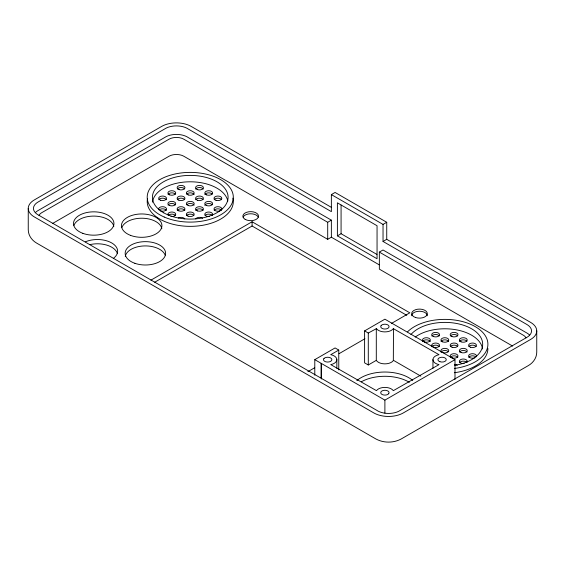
<?xml version="1.0" encoding="UTF-8"?>
<svg xmlns="http://www.w3.org/2000/svg" width="565" height="565" viewBox="0 0 565 565"><rect width="100%" height="100%" fill="white"/><g stroke="black" fill="none" stroke-linecap="round" stroke-linejoin="round"><path stroke-width="0.85" d="M432.952 368.288L432.952 359.651A9.132 5.276 0 0 1 438.588 354.778L439.019 354.686L393.332 328.646A9.132 5.276 0 0 1 384.892 331.902A9.132 5.276 0 0 1 376.452 328.646L368.288 333.025L364.602 330.892L364.602 362.85L368.288 364.976L376.297 360.357L376.297 328.399M393.487 328.399L393.332 360.604A9.132 5.276 0 0 1 384.892 363.86A9.132 5.276 0 0 1 376.452 360.604L376.297 360.357M52.418 223.571L169.041 156.237A10.438 6.024 0 0 1 183.802 156.237L327.7 239.32L331.365 237.201L379.228 264.83M150.883 280.176L252.082 221.755L409.816 312.819L391.559 323.364M154.69 282.239L252.082 226.014L406.772 315.327M383.035 241.46L526.947 324.529A15.658 9.04 0 0 1 526.947 337.312L398.643 411.334A15.658 9.04 0 0 1 376.594 410.225L38.053 214.82A15.658 9.04 0 0 1 38.053 202.037L166.315 128.029A15.658 9.04 0 0 1 188.378 129.095L331.365 211.635L331.365 194.593L335.08 192.453L386.735 222.278L386.735 239.32L383.035 241.46L383.035 224.411L386.735 222.278M39.042 215.392A10.438 6.024 0 0 1 41.746 212.687L169.041 139.195A10.438 6.024 0 0 1 183.802 139.195L327.7 222.278L331.365 220.159L331.365 237.201M337.39 235.852L377.053 258.756L377.053 225.739L337.39 202.835L337.39 235.852L341.076 233.726L376.926 254.427M512.603 346.07L379.355 269.138L379.355 252.096L383.028 249.984L526.947 333.046A15.658 9.04 0 0 1 529.44 334.918M314.79 375.195L314.79 359.651L335.08 347.934L338.767 350.067L338.767 369.927M364.602 330.892L384.892 319.176L454.995 359.651L454.995 379.518M338.767 350.067L330.765 354.686L331.196 354.778A9.139 5.276 0 0 1 336.839 359.651L336.839 368.288M307.861 371.685L314.712 367.73M339.057 353.676L364.926 338.739M314.79 359.651L384.892 400.126L454.995 359.651M331.365 194.593L383.035 224.411M331.274 207.298L191.182 126.412A20.87 12.049 0 0 0 161.668 126.412L34.366 199.904A20.87 12.049 0 0 0 34.366 216.946L373.797 412.923A20.87 12.049 0 0 0 403.318 412.923L530.634 339.438A20.87 12.049 0 0 0 530.634 322.396L386.735 239.32M331.365 220.159L188.378 137.62A15.658 9.04 0 0 0 166.315 136.553L38.053 210.561A15.658 9.04 0 0 0 35.567 212.433M379.355 252.096L523.261 335.179A10.438 6.024 0 0 1 525.959 337.884M393.487 360.357L420.812 376.128M536.75 330.921L536.75 352.221C536.743 357.822 533.176 362.822 528.43 365.541L401.199 438.977C393.473 443.151 383.642 443.151 375.916 438.977L36.57 243.056C31.824 240.337 28.257 235.33 28.25 229.729L28.25 208.429M384.892 400.126L384.892 413.079M368.288 333.025L368.288 364.976M341.076 205.053L341.076 233.726M327.7 222.278L327.7 239.32M321.351 363.443L321.351 378.988M321.139 363.316L321.139 377.999M252.082 221.755L252.082 226.014M232.907 198.124A43.053 24.853 0 0 1 190.49 226.36A43.053 24.853 0 0 1 147.543 198.393M152.508 202.185A37.834 21.844 0 0 1 189.24 181.803A37.834 21.844 0 0 1 227.815 201.013M415.176 337.079A37.834 21.844 0 0 1 455.934 329.741A37.834 21.844 0 0 1 482.581 349.001M474.826 357.779A3.913 2.26 0 0 1 468.773 356.593A3.913 2.26 0 0 1 472.728 353.697A3.913 2.26 0 0 1 476.14 356.819M464.211 363.472A3.913 2.26 0 0 1 459.402 361.452A3.913 2.26 0 0 1 463.611 359.022A3.913 2.26 0 0 1 467.107 361.805M467.022 361.974A3.913 2.26 0 0 1 466.641 362.455M454.691 364.368A3.913 2.26 0 0 1 457.24 365.273M410.925 334.565A37.834 21.844 0 0 1 474.099 330.377A37.834 21.844 0 0 1 454.641 365.329M407.57 331.803A43.053 24.853 0 0 1 479.523 329.501A43.053 24.853 0 0 1 454.324 368.479M487.899 348.492A43.053 24.853 0 0 1 454.324 372.738M195.751 218.93A3.913 2.26 0 0 1 198.838 217.384A3.913 2.26 0 0 1 202.63 218.267M178.286 218.005A3.913 2.26 0 0 1 184.762 218.93M168.088 214.982A3.913 2.26 0 0 1 171.294 212.045A3.913 2.26 0 0 1 175.715 214.403A3.913 2.26 0 0 1 170.891 216.487M158.97 209.827A3.913 2.26 0 0 1 161.971 206.726A3.913 2.26 0 0 1 166.484 209.135A3.913 2.26 0 0 1 161.371 211.112M161.089 211.049A3.913 2.26 0 0 1 160.283 210.787M209.318 216.515A3.913 2.26 0 0 1 204.791 214.283A3.913 2.26 0 0 1 209.318 212.052A3.913 2.26 0 0 1 212.426 214.982M212.193 215.314A3.913 2.26 0 0 1 211.875 215.618M220.004 210.879A3.913 2.26 0 0 1 214.22 209.679A3.913 2.26 0 0 1 217.589 206.712A3.913 2.26 0 0 1 221.798 209.297M221.741 209.474A3.913 2.26 0 0 1 221.431 209.968M221.113 210.272A3.913 2.26 0 0 1 220.929 210.413M243.134 217.122A7.825 4.52 0 0 1 250.698 213.775A7.825 4.52 0 0 1 258.254 217.122M411.659 315.743A7.825 4.52 0 0 1 419.484 311.223A7.825 4.52 0 0 1 427.31 315.743M205.088 215.555A3.913 2.26 0 0 1 208.549 214.156A3.913 2.26 0 0 1 212.193 215.392M214.199 210.413A3.913 2.26 0 0 1 217.44 208.852A3.913 2.26 0 0 1 221.247 209.898M214.206 199.742A3.913 2.26 0 0 1 217.928 198.181A3.913 2.26 0 0 1 221.649 199.742M204.841 205.413A3.913 2.26 0 0 1 208.097 203.534A3.913 2.26 0 0 1 212.193 204.742M195.758 210.392A3.913 2.26 0 0 1 199.325 208.831A3.913 2.26 0 0 1 203.096 210.229M186.627 215.569A3.913 2.26 0 0 1 190.221 214.156A3.913 2.26 0 0 1 193.859 215.533M204.89 194.607A3.913 2.26 0 0 1 208.217 192.87A3.913 2.26 0 0 1 212.179 194.07M195.758 199.742A3.913 2.26 0 0 1 199.325 198.181A3.913 2.26 0 0 1 203.096 199.572M186.768 204.742A3.913 2.26 0 0 1 190.716 203.52A3.913 2.26 0 0 1 194.063 205.236M177.297 210.413A3.913 2.26 0 0 1 181.153 208.831A3.913 2.26 0 0 1 184.833 210.547M168.638 215.088A3.913 2.26 0 0 1 172.268 214.17A3.913 2.26 0 0 1 175.425 215.555M195.751 189.106A3.913 2.26 0 0 1 199.452 187.531A3.913 2.26 0 0 1 203.195 189.07M186.768 194.092A3.913 2.26 0 0 1 190.716 192.87A3.913 2.26 0 0 1 194.063 194.586M177.297 199.756A3.913 2.26 0 0 1 180.998 198.181A3.913 2.26 0 0 1 184.741 199.728M168.073 205.088A3.913 2.26 0 0 1 171.626 203.506A3.913 2.26 0 0 1 175.411 204.883M159.245 209.912A3.913 2.26 0 0 1 163.045 208.845A3.913 2.26 0 0 1 166.308 210.392M177.417 188.922A3.913 2.26 0 0 1 181.033 187.531A3.913 2.26 0 0 1 184.649 188.922M168.073 194.431A3.913 2.26 0 0 1 171.626 192.856A3.913 2.26 0 0 1 175.411 194.233M158.864 199.742A3.913 2.26 0 0 1 162.586 198.181A3.913 2.26 0 0 1 166.308 199.742M450.46 335.914A3.913 2.26 0 0 1 454.076 334.522A3.913 2.26 0 0 1 457.692 335.914M459.585 341.408A3.913 2.26 0 0 1 463.152 339.848A3.913 2.26 0 0 1 466.923 341.239M468.915 346.564A3.913 2.26 0 0 1 472.531 345.173A3.913 2.26 0 0 1 476.147 346.564M431.907 336.083A3.913 2.26 0 0 1 435.474 334.522A3.913 2.26 0 0 1 439.245 335.914M441.046 341.578A3.913 2.26 0 0 1 444.853 339.848A3.913 2.26 0 0 1 448.659 341.578M450.46 346.564A3.913 2.26 0 0 1 454.076 345.173A3.913 2.26 0 0 1 457.692 346.564M459.578 352.059A3.913 2.26 0 0 1 463.3 350.498A3.913 2.26 0 0 1 467.022 352.059M468.802 357.384A3.913 2.26 0 0 1 471.916 355.851A3.913 2.26 0 0 1 475.695 356.755M422.606 341.55A3.913 2.26 0 0 1 426.448 339.84A3.913 2.26 0 0 1 430.219 341.599M431.907 346.733A3.913 2.26 0 0 1 435.474 345.173A3.913 2.26 0 0 1 439.245 346.564M441.046 352.228A3.913 2.26 0 0 1 444.394 350.512A3.913 2.26 0 0 1 448.342 351.727M450.354 357.384A3.913 2.26 0 0 1 454.076 355.823A3.913 2.26 0 0 1 457.798 357.384M459.578 362.709A3.913 2.26 0 0 1 462.996 361.155A3.913 2.26 0 0 1 466.789 362.377M356.819 380.619A33.921 19.584 0 0 1 412.725 380.415M85.463 241.785A20.22 11.674 0 0 1 111.658 242.908A20.22 11.674 0 0 1 113.826 258.021M361.388 381.749A33.921 19.584 0 0 1 409.35 382.3M121.934 227.42A20.22 11.674 0 0 1 142.832 218.238A20.22 11.674 0 0 1 161.816 228.719M73.923 225.421A20.22 11.674 0 0 1 94.645 216.105A20.22 11.674 0 0 1 113.819 226.466M125.268 256.411A20.22 11.674 0 0 1 144.259 245.93A20.22 11.674 0 0 1 165.15 255.126M89.602 244.694A20.22 11.674 0 0 1 117.379 253.586M336.839 359.651A9.139 5.276 0 0 1 331.196 364.524L330.765 364.616L376.452 390.655A9.132 5.276 0 0 1 384.892 387.399A9.132 5.276 0 0 1 393.332 390.655L439.019 364.616L438.588 364.524A9.132 5.276 0 0 1 432.952 359.651M323.978 358.556L323.844 358.726A4.174 2.408 0 0 0 323.844 360.576L323.978 360.745A4.174 2.408 0 0 0 325.807 361.798L326.104 361.875A4.174 2.408 0 0 0 331.874 359.651A4.174 2.408 0 0 0 326.104 357.426L325.807 357.504A4.174 2.408 0 0 0 323.978 358.556M381.17 325.539L381.036 325.708A4.174 2.408 0 0 0 384.892 329.042A4.174 2.408 0 0 0 388.748 325.708L388.614 325.539A4.174 2.408 0 0 0 386.785 324.487L386.488 324.409A4.174 2.408 0 0 0 383.296 324.409L382.999 324.487A4.174 2.408 0 0 0 381.17 325.539M388.713 393.643L388.572 393.812A4.174 2.408 0 0 1 386.707 394.843L386.411 394.914A4.174 2.408 0 0 1 383.211 394.879L382.922 394.794A4.174 2.408 0 0 1 381.135 393.72L381.001 393.544A4.174 2.408 0 0 1 384.984 390.26A4.174 2.408 0 0 1 388.713 393.643M164.238 217.045A43.053 24.853 0 0 0 232.971 200.356A43.053 24.853 0 0 0 173.568 174.331A43.053 24.853 0 0 0 164.238 217.045M163.723 212.814A37.834 21.844 0 0 0 226.876 202.729A37.834 21.844 0 0 0 180.171 176.195A37.834 21.844 0 0 0 163.723 212.814M451.866 336.514A3.913 2.26 0 0 0 457.982 334.826A3.913 2.26 0 0 0 452.395 332.608A3.913 2.26 0 0 0 451.866 336.514M461.089 341.839A3.913 2.26 0 0 0 467.206 340.151A3.913 2.26 0 0 0 461.619 337.934A3.913 2.26 0 0 0 461.089 341.839M470.574 347.256A3.913 2.26 0 0 0 476.443 345.3A3.913 2.26 0 0 0 470.574 343.343A3.913 2.26 0 0 0 470.574 347.256M433.673 336.606A3.913 2.26 0 0 0 439.542 334.649A3.913 2.26 0 0 0 433.673 332.693A3.913 2.26 0 0 0 433.673 336.606M442.635 341.839A3.913 2.26 0 0 0 448.758 340.151A3.913 2.26 0 0 0 443.172 337.934A3.913 2.26 0 0 0 442.635 341.839M452.12 347.256A3.913 2.26 0 0 0 457.989 345.3A3.913 2.26 0 0 0 452.12 343.343A3.913 2.26 0 0 0 452.12 347.256M461.082 352.489A3.913 2.26 0 0 0 467.206 350.801A3.913 2.26 0 0 0 461.619 348.584A3.913 2.26 0 0 0 461.082 352.489M424.407 341.917A3.913 2.26 0 0 0 430.318 340.003A3.913 2.26 0 0 0 424.485 338.004A3.913 2.26 0 0 0 424.407 341.917M433.673 347.256A3.913 2.26 0 0 0 439.542 345.3A3.913 2.26 0 0 0 433.673 343.343A3.913 2.26 0 0 0 433.673 347.256M442.896 352.581A3.913 2.26 0 0 0 448.765 350.625A3.913 2.26 0 0 0 442.896 348.669A3.913 2.26 0 0 0 442.896 352.581M452.12 357.906A3.913 2.26 0 0 0 457.989 355.95A3.913 2.26 0 0 0 452.12 353.994A3.913 2.26 0 0 0 452.12 357.906M188.067 216.162A3.913 2.26 0 0 0 194.162 214.446A3.913 2.26 0 0 0 188.541 212.256A3.913 2.26 0 0 0 188.067 216.162M178.844 210.837A3.913 2.26 0 0 0 184.939 209.121A3.913 2.26 0 0 0 179.317 206.931A3.913 2.26 0 0 0 178.844 210.837M169.62 205.505A3.913 2.26 0 0 0 175.715 203.796A3.913 2.26 0 0 0 170.093 201.606A3.913 2.26 0 0 0 169.62 205.505M160.63 200.264A3.913 2.26 0 0 0 166.498 198.308A3.913 2.26 0 0 0 160.63 196.352A3.913 2.26 0 0 0 160.63 200.264M215.971 200.264A3.913 2.26 0 0 0 221.84 198.308A3.913 2.26 0 0 0 215.971 196.352A3.913 2.26 0 0 0 215.971 200.264M206.486 205.498A3.913 2.26 0 0 0 212.61 203.81A3.913 2.26 0 0 0 207.023 201.599A3.913 2.26 0 0 0 206.486 205.498M188.3 205.589A3.913 2.26 0 0 0 194.169 203.633A3.913 2.26 0 0 0 188.3 201.677A3.913 2.26 0 0 0 188.3 205.589M197.524 210.915A3.913 2.26 0 0 0 203.393 208.958A3.913 2.26 0 0 0 197.524 207.002A3.913 2.26 0 0 0 197.524 210.915M197.524 200.264A3.913 2.26 0 0 0 203.393 198.308A3.913 2.26 0 0 0 197.524 196.352A3.913 2.26 0 0 0 197.524 200.264M206.515 194.854A3.913 2.26 0 0 0 212.61 193.145A3.913 2.26 0 0 0 206.995 190.956A3.913 2.26 0 0 0 206.515 194.854M197.291 189.529A3.913 2.26 0 0 0 203.386 187.82A3.913 2.26 0 0 0 197.764 185.624A3.913 2.26 0 0 0 197.291 189.529M188.3 194.939A3.913 2.26 0 0 0 194.169 192.983A3.913 2.26 0 0 0 188.3 191.027A3.913 2.26 0 0 0 188.3 194.939M178.844 200.18A3.913 2.26 0 0 0 184.939 198.47A3.913 2.26 0 0 0 179.317 196.281A3.913 2.26 0 0 0 178.844 200.18M169.62 194.854A3.913 2.26 0 0 0 175.715 193.145A3.913 2.26 0 0 0 170.093 190.956A3.913 2.26 0 0 0 169.62 194.854M179.077 189.614A3.913 2.26 0 0 0 184.946 187.658A3.913 2.26 0 0 0 179.077 185.701A3.913 2.26 0 0 0 179.077 189.614M245.161 219.354A7.825 4.52 0 0 0 258.254 217.334A7.825 4.52 0 0 0 248.671 211.797A7.825 4.52 0 0 0 245.161 219.354M415.572 317.523A7.825 4.52 0 0 0 427.31 313.61A7.825 4.52 0 0 0 415.572 309.698A7.825 4.52 0 0 0 415.572 317.523M82.836 233.338A20.22 11.674 0 0 0 113.925 224.037A20.22 11.674 0 0 0 84.425 213.139A20.22 11.674 0 0 0 82.836 233.338M134.88 263.304A20.22 11.674 0 0 0 165.602 253.593A20.22 11.674 0 0 0 135.678 243.084A20.22 11.674 0 0 0 134.88 263.304M130.614 235.4A20.22 11.674 0 0 0 161.887 226.29A20.22 11.674 0 0 0 132.584 215.209A20.22 11.674 0 0 0 130.614 235.4M439.888 361.699A4.174 2.408 0 0 0 446.258 359.721A4.174 2.408 0 0 0 440.107 357.525A4.174 2.408 0 0 0 439.888 361.699"/></g></svg>
